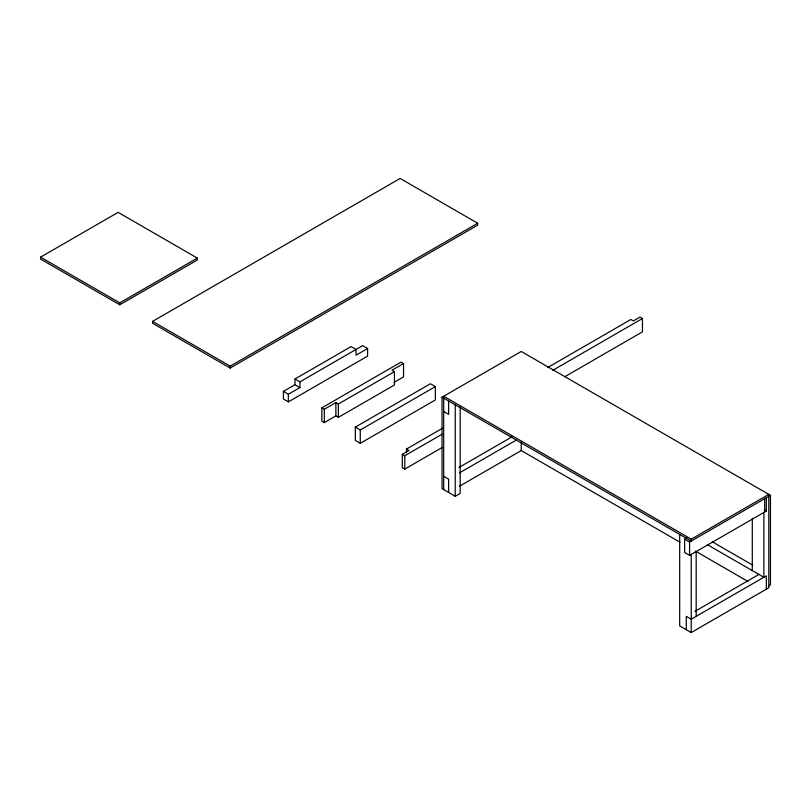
<?xml version="1.0" encoding="UTF-8"?>
<svg xmlns="http://www.w3.org/2000/svg" width="811" height="811" viewBox="0 0 811 811"><rect width="100%" height="100%" fill="white"/><g stroke="black" fill="none" stroke-linecap="round" stroke-linejoin="round"><path stroke-width="1.22" d="M40.55 257.148L118.112 212.36L197.326 258.101L197.326 260.007L119.764 304.784L40.55 259.054L40.55 257.148L119.764 302.878L197.326 258.101M152.59 321.379L400.137 178.45L477.699 223.238L477.699 225.144L230.152 368.062L152.59 323.285L152.59 321.379L230.152 366.156L477.699 223.238M294.971 378.99L351.082 346.601L356.039 349.46L356.039 355.177L367.586 348.507L367.586 356.13L288.371 401.861L283.424 399.002L283.424 391.378L294.971 384.708L299.928 387.567L299.928 381.849L294.971 378.99L294.971 384.708M299.928 381.849L362.639 345.648L367.586 348.507M283.424 391.378L288.371 394.237L299.928 387.567M403.533 363.541L391.977 370.211L394.45 371.641L394.45 384.982L338.339 417.371L335.866 415.942L324.319 422.612L321.845 421.183L321.845 407.842L401.06 362.111L403.533 363.541L403.533 376.882L394.075 382.336M321.845 407.842L324.319 409.271L335.866 402.601L338.339 404.03L394.45 371.641M355.319 427.113L430.408 383.755L435.365 386.614L435.365 399.955L360.266 443.313L355.319 440.454L355.319 427.113L360.266 429.972L435.365 386.614M460.192 406.98L460.192 493.433L455.235 496.291L442.036 488.668L442.036 397.197L521.25 351.467L770.45 495.339L770.45 584.903L768.798 585.856M406.453 452.71L406.453 449.071L442.583 428.208M547.689 367.525L630.897 319.483L633.371 320.913L639.97 317.101L642.444 318.53L642.444 331.871L564.689 376.77M442.036 447.581L404.801 469.082L402.327 467.653L402.327 454.312L408.926 450.5L406.453 449.071M402.327 454.312L404.801 455.741L442.036 434.24M552.646 370.384L642.444 318.53M458.925 467.491L512.248 436.703M459.523 472.864L516.11 440.191M459.523 486.205L521.554 450.389M766.324 497.721L766.324 511.062L689.583 555.363L684.636 552.514L684.636 539.173L686.805 537.916M443.688 489.621L443.688 396.244L691.236 539.173L768.798 494.386L768.798 587.762L691.236 632.55L679.679 625.879L679.679 534.408M684.636 539.173L689.583 542.032L770.45 495.339M694.986 611.322L759.197 574.249M764.226 509.845L766.324 511.062M712.362 541.839L752.872 565.226M707.425 544.708L763.85 577.28L763.85 512.491M442.036 397.197L691.236 541.079L691.236 539.173M680.044 542.245L521.25 450.561L521.25 442.066M695.382 551.095L747.945 581.436M443.688 411.491L448.635 414.35L448.635 401.009M443.688 476.29L448.635 479.139L448.635 492.48M766.324 589.192L766.324 575.851L691.236 619.209L686.278 616.35L686.278 629.691M764.672 498.674L764.672 512.015M752.294 518.28L752.294 570.609M696.183 551.561L696.183 616.35M691.236 554.41L691.236 632.55M689.583 542.032L689.583 555.363M455.235 404.821L455.235 496.291M404.801 455.741L404.801 469.082M360.266 429.972L360.266 443.313M338.339 404.03L338.339 417.371M335.866 402.601L335.866 415.942M324.319 409.271L324.319 422.612M288.371 394.237L288.371 401.861M230.152 366.156L230.152 368.062M119.764 302.878L119.764 304.784"/></g></svg>
